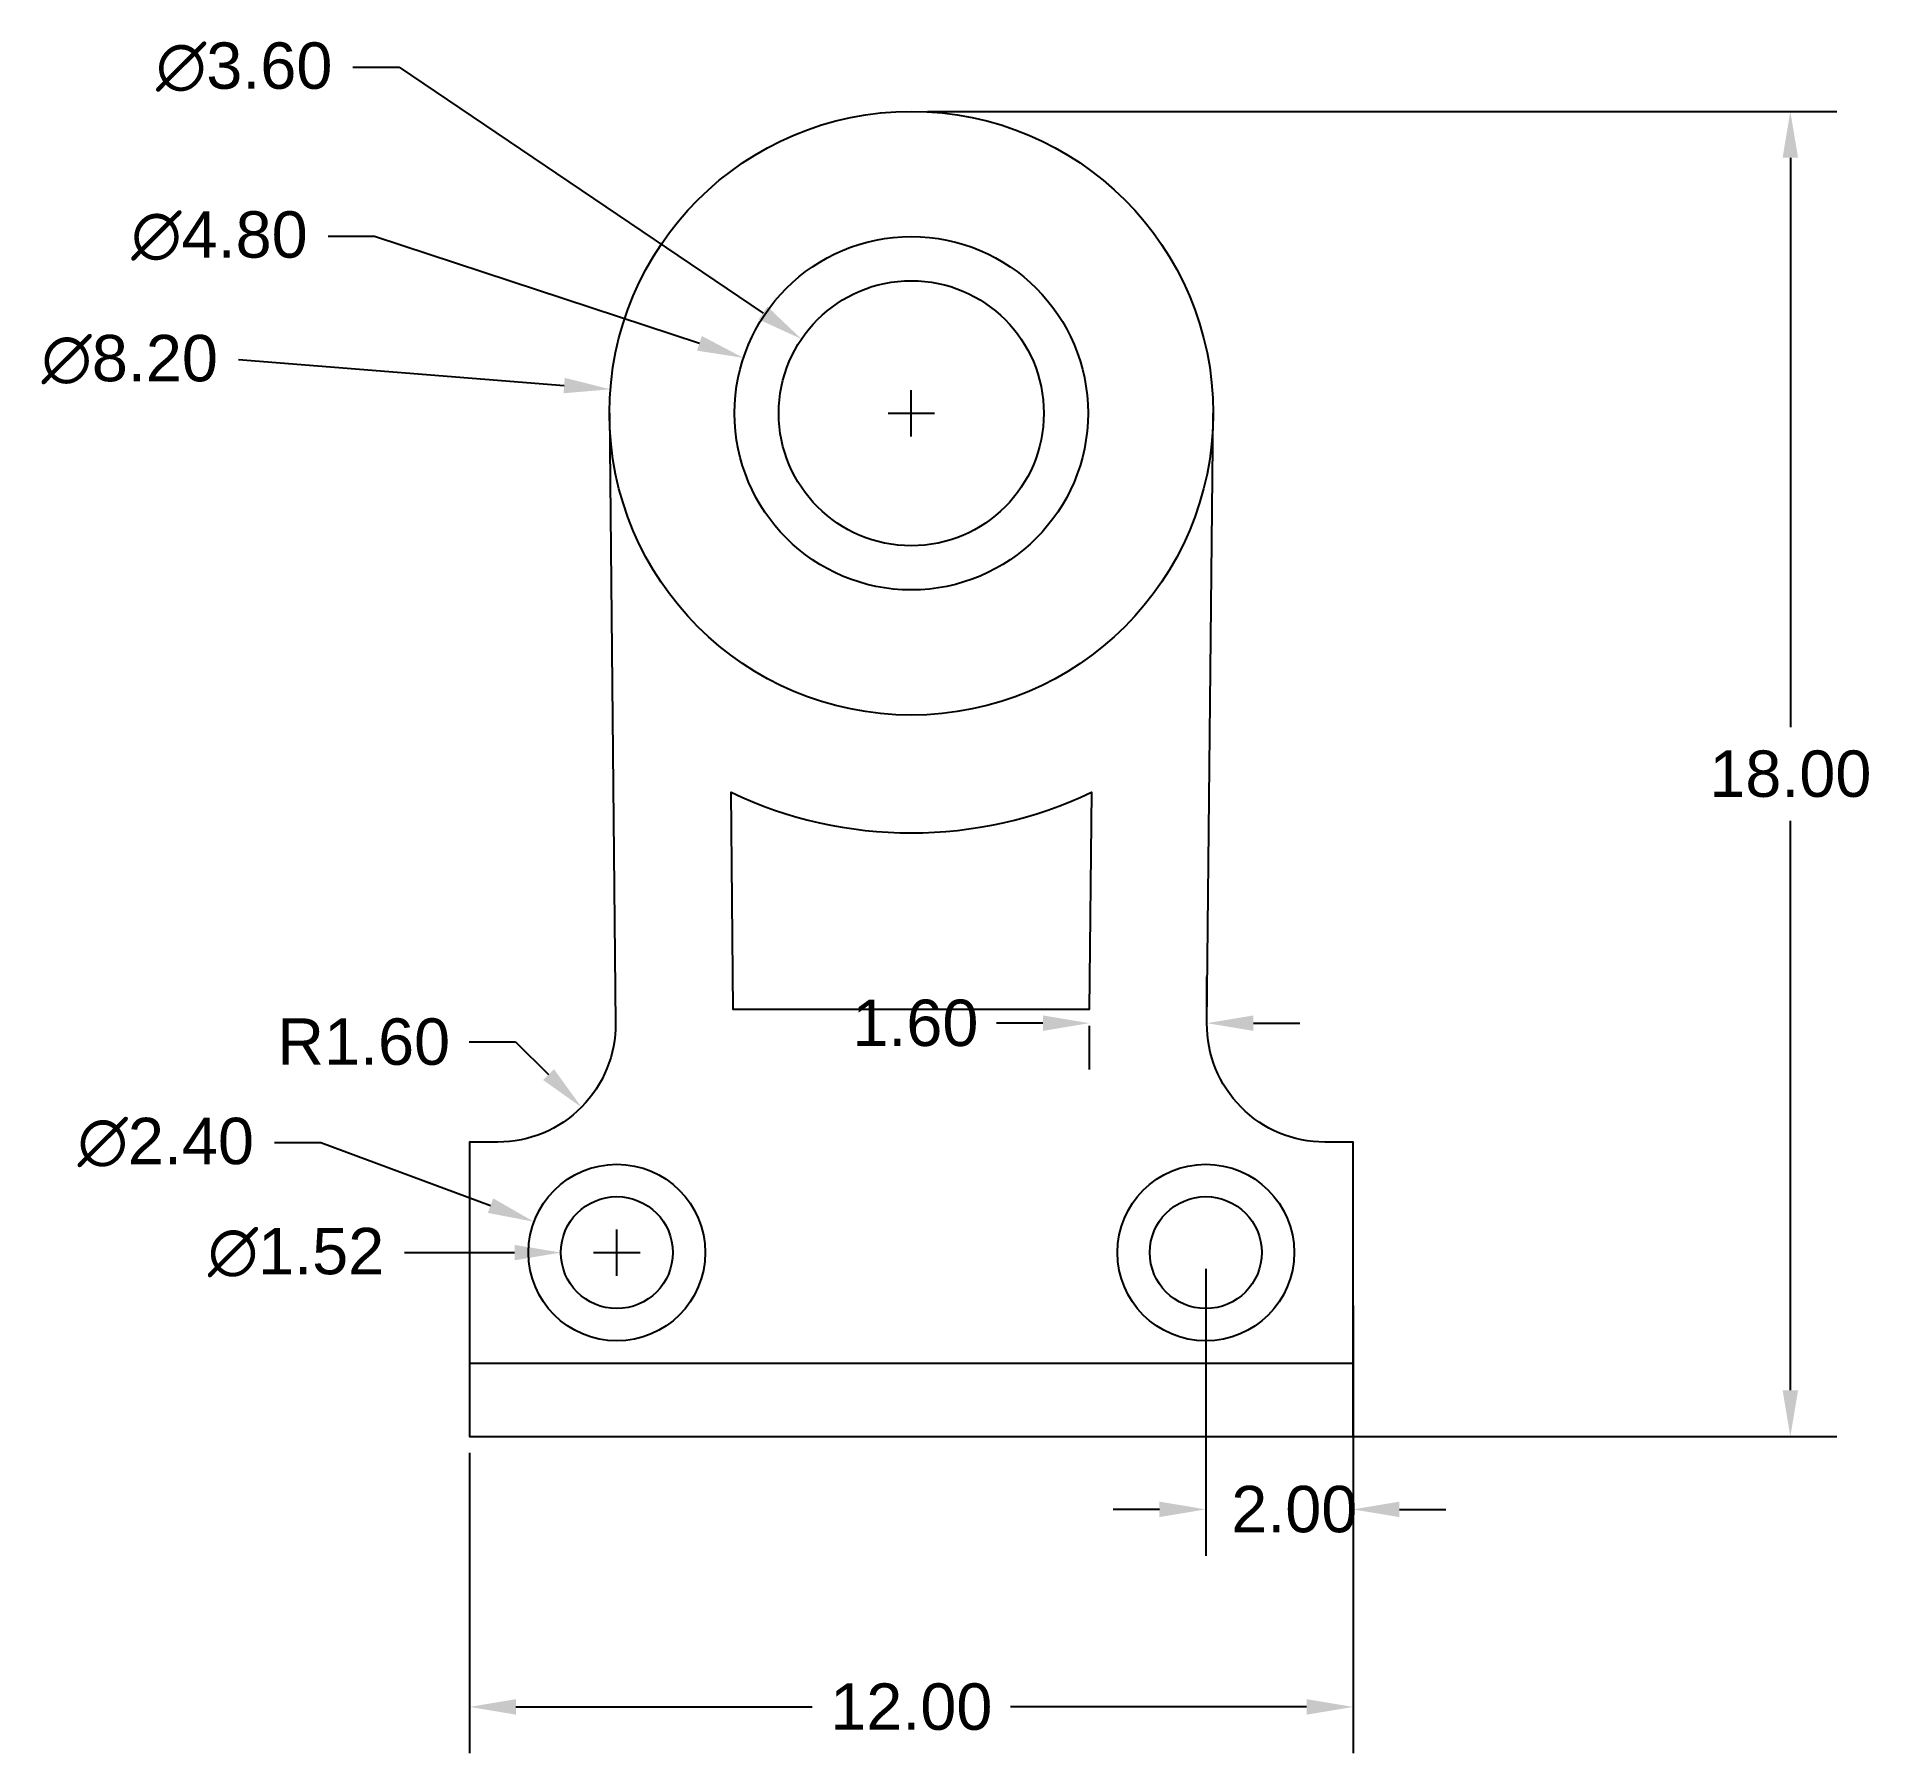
# Model space of a CAD drawing. Header units: millimetres. Extents: x 21 to 45, y -101 to 35.
# Drawn here: x 20.58 to 45.48, y 11.39 to 34.71 of the extents above; entities outside this region: 1.
import ezdxf

# ---------------------------------------------------------------- set-up
doc = ezdxf.new("R2010")
doc.units = ezdxf.units.MM
doc.header["$MEASUREMENT"] = 0
doc.styles.get("Standard").update_dxf_attribs({"font": 'arial.ttf'})
doc.dimstyles.get("Standard").update_dxf_attribs({"dimscale": 3.5, "dimtxt": 0.18, "dimasz": 0.18, "dimexe": 0.18, "dimexo": 0.0625, "dimgap": 0.09, "dimtad": 0, "dimtih": 1, "dimtoh": 1, "dimzin": 0, "dimdsep": 46, "dimtxsty": 'Standard', "dimcen": 0.09, "dimadec": 0, "dimazin": 0, "dimtfac": 1, "dimtofl": 0, "dimtmove": 0, "dimatfit": 3, "dimfxl": 1, "dimtolj": 1, "dimtzin": 0, "dimarcsym": 0})

# ---------------------------------------------------------------- blocks, each defined once
blk = doc.blocks.new('*D2')
at = {"color": 0, "lineweight": -2, "transparency": 16777216}
for p, q in [((32.682, 33.692), (45.034, 33.692)), ((44.404, 33.062), (44.404, 25.329)), ((44.404, 16.322), (44.404, 24.055)), ((32.682, 15.692), (45.034, 15.692))]:
    blk.add_line(p, q, dxfattribs=at)
at = {"color": 0, "transparency": 16777216}
for points in [[(44.299, 33.062), (44.509, 33.062), (44.404, 33.692)], [(44.299, 16.322), (44.509, 16.322), (44.404, 15.692)]]:
    blk.add_solid(points, dxfattribs=at)
at = {"layer": 'Defpoints', "color": 0, "transparency": 16777216}
for p in [(32.464, 33.692), (32.464, 15.692), (44.404, 15.692)]:
    blk.add_point(p, dxfattribs=at)
at = {"color": 0, "transparency": 16777216, "insert": (44.404, 24.692), "char_height": 0.63, "attachment_point": 5}
blk.add_mtext('\\A1;18.00', dxfattribs=at)
blk = doc.blocks.new('*D3')
at = {"color": 0, "lineweight": -2, "transparency": 16777216}
for p, q in [((26.464, 15.473), (26.464, 11.391)), ((38.464, 15.473), (38.464, 11.391)), ((27.094, 12.021), (31.116, 12.021)), ((37.834, 12.021), (33.811, 12.021))]:
    blk.add_line(p, q, dxfattribs=at)
at = {"color": 0, "transparency": 16777216}
for points in [[(27.094, 12.126), (27.094, 11.916), (26.464, 12.021)], [(37.834, 12.126), (37.834, 11.916), (38.464, 12.021)]]:
    blk.add_solid(points, dxfattribs=at)
at = {"layer": 'Defpoints', "color": 0, "transparency": 16777216}
for p in [(26.464, 15.692), (38.464, 15.692), (38.464, 12.021)]:
    blk.add_point(p, dxfattribs=at)
at = {"color": 0, "transparency": 16777216, "insert": (32.464, 12.021), "char_height": 0.63, "attachment_point": 5}
blk.add_mtext('\\A1;12.00', dxfattribs=at)
blk = doc.blocks.new('*D4')
at = {"color": 0, "lineweight": -2, "transparency": 16777216}
for p, q in [((36.464, 17.973), (36.464, 14.074)), ((38.464, 17.473), (38.464, 14.074)), ((35.834, 14.704), (35.204, 14.704)), ((39.094, 14.704), (39.724, 14.704))]:
    blk.add_line(p, q, dxfattribs=at)
at = {"color": 0, "transparency": 16777216}
for points in [[(35.834, 14.809), (35.834, 14.599), (36.464, 14.704)], [(39.094, 14.809), (39.094, 14.599), (38.464, 14.704)]]:
    blk.add_solid(points, dxfattribs=at)
at = {"layer": 'Defpoints', "color": 0, "transparency": 16777216}
for p in [(36.464, 18.192), (38.464, 17.692), (38.464, 14.704)]:
    blk.add_point(p, dxfattribs=at)
at = {"color": 0, "transparency": 16777216, "insert": (37.666, 14.704), "char_height": 0.63, "attachment_point": 5}
blk.add_mtext('\\A1;2.00', dxfattribs=at)
blk = doc.blocks.new('*D5')
at = {"color": 0, "lineweight": -2, "transparency": 16777216}
for p, q in [((36.48, 21.527), (36.48, 21.938)), ((34.252, 21.308), (33.622, 21.308)), ((34.882, 21.273), (34.882, 20.678)), ((37.11, 21.308), (37.74, 21.308))]:
    blk.add_line(p, q, dxfattribs=at)
at = {"color": 0, "transparency": 16777216}
for points in [[(34.252, 21.413), (34.252, 21.203), (34.882, 21.308)], [(37.11, 21.413), (37.11, 21.203), (36.48, 21.308)]]:
    blk.add_solid(points, dxfattribs=at)
at = {"layer": 'Defpoints', "color": 0, "transparency": 16777216}
for p in [(34.882, 21.492), (34.882, 21.308), (36.48, 21.308)]:
    blk.add_point(p, dxfattribs=at)
at = {"color": 0, "transparency": 16777216, "insert": (32.519, 21.308), "char_height": 0.63, "attachment_point": 5}
blk.add_mtext('\\A1;1.60', dxfattribs=at)
blk = doc.blocks.new('*D6')
at = {"color": 0, "lineweight": -2, "transparency": 16777216}
for p, q in [((26.459, 21.053), (27.089, 21.053)), ((27.089, 21.053), (27.537, 20.609))]:
    blk.add_line(p, q, dxfattribs=at)
at = {"color": 0, "transparency": 16777216}
blk.add_solid([(27.61, 20.684), (27.463, 20.535), (27.984, 20.166)], dxfattribs=at)
at = {"layer": 'Defpoints', "color": 0, "transparency": 16777216}
for p in [(26.847, 21.292), (27.984, 20.166)]:
    blk.add_point(p, dxfattribs=at)
at = {"color": 0, "transparency": 16777216, "insert": (25.025, 21.053), "char_height": 0.63, "attachment_point": 5}
blk.add_mtext('\\A1;R1.60', dxfattribs=at)
blk = doc.blocks.new('*D7')
at = {"color": 0, "lineweight": -2, "transparency": 16777216}
for p, q in [((24.877, 34.293), (25.507, 34.293)), ((25.507, 34.293), (30.45, 30.953)), ((32.464, 29.277), (32.464, 29.907)), ((32.149, 29.592), (32.779, 29.592))]:
    blk.add_line(p, q, dxfattribs=at)
at = {"color": 0, "transparency": 16777216}
blk.add_solid([(30.509, 31.04), (30.391, 30.866), (30.972, 30.6)], dxfattribs=at)
at = {"layer": 'Defpoints', "color": 0, "transparency": 16777216}
for p in [(30.972, 30.6), (33.955, 28.584)]:
    blk.add_point(p, dxfattribs=at)
at = {"color": 0, "transparency": 16777216, "insert": (23.403, 34.293), "char_height": 0.63, "attachment_point": 5}
blk.add_mtext('\\A1;∅3.60', dxfattribs=at)
blk = doc.blocks.new('*D8')
at = {"color": 0, "lineweight": -2, "transparency": 16777216}
for p, q in [((24.541, 31.999), (25.171, 31.999)), ((25.171, 31.999), (29.586, 30.542)), ((32.464, 29.277), (32.464, 29.907)), ((32.149, 29.592), (32.779, 29.592))]:
    blk.add_line(p, q, dxfattribs=at)
at = {"color": 0, "transparency": 16777216}
blk.add_solid([(29.619, 30.641), (29.553, 30.442), (30.184, 30.344)], dxfattribs=at)
at = {"layer": 'Defpoints', "color": 0, "transparency": 16777216}
for p in [(30.184, 30.344), (34.743, 28.84)]:
    blk.add_point(p, dxfattribs=at)
at = {"color": 0, "transparency": 16777216, "insert": (23.067, 31.999), "char_height": 0.63, "attachment_point": 5}
blk.add_mtext('\\A1;∅4.80', dxfattribs=at)
blk = doc.blocks.new('*D9')
at = {"color": 0, "lineweight": -2, "transparency": 16777216}
for p, q in [((23.323, 30.32), (27.748, 29.967)), ((32.464, 29.277), (32.464, 29.907)), ((32.149, 29.592), (32.779, 29.592))]:
    blk.add_line(p, q, dxfattribs=at)
at = {"color": 0, "transparency": 16777216}
blk.add_solid([(27.757, 30.072), (27.74, 29.863), (28.376, 29.917)], dxfattribs=at)
at = {"layer": 'Defpoints', "color": 0, "transparency": 16777216}
for p in [(28.376, 29.917), (36.551, 29.266)]:
    blk.add_point(p, dxfattribs=at)
at = {"color": 0, "transparency": 16777216, "insert": (21.848, 30.32), "char_height": 0.63, "attachment_point": 5}
blk.add_mtext('\\A1;∅8.20', dxfattribs=at)
blk = doc.blocks.new('*D10')
at = {"color": 0, "lineweight": -2, "transparency": 16777216}
for p, q in [((28.464, 17.877), (28.464, 18.507)), ((25.58, 18.192), (27.074, 18.192)), ((28.149, 18.192), (28.779, 18.192))]:
    blk.add_line(p, q, dxfattribs=at)
at = {"color": 0, "transparency": 16777216}
blk.add_solid([(27.074, 18.297), (27.074, 18.087), (27.704, 18.192)], dxfattribs=at)
at = {"layer": 'Defpoints', "color": 0, "transparency": 16777216}
for p in [(27.704, 18.192), (29.224, 18.192)]:
    blk.add_point(p, dxfattribs=at)
at = {"color": 0, "transparency": 16777216, "insert": (24.107, 18.192), "char_height": 0.63, "attachment_point": 5}
blk.add_mtext('\\A1;∅1.52', dxfattribs=at)
blk = doc.blocks.new('*D11')
at = {"color": 0, "lineweight": -2, "transparency": 16777216}
for p, q in [((23.813, 19.687), (24.443, 19.687)), ((24.443, 19.687), (26.748, 18.83)), ((28.464, 17.877), (28.464, 18.507)), ((28.149, 18.192), (28.779, 18.192))]:
    blk.add_line(p, q, dxfattribs=at)
at = {"color": 0, "transparency": 16777216}
blk.add_solid([(26.785, 18.928), (26.712, 18.731), (27.339, 18.61)], dxfattribs=at)
at = {"layer": 'Defpoints', "color": 0, "transparency": 16777216}
for p in [(27.339, 18.61), (29.588, 17.774)]:
    blk.add_point(p, dxfattribs=at)
at = {"color": 0, "transparency": 16777216, "insert": (22.338, 19.687), "char_height": 0.63, "attachment_point": 5}
blk.add_mtext('\\A1;∅2.40', dxfattribs=at)

msp = doc.modelspace()

# ---------------------------------------------------------------- linework, layer by layer
msp.add_line((26.464, 16.692), (38.464, 16.692))
msp.add_lwpolyline([(28.364, 29.592), (28.447, 21.308, -0.417175), (26.847, 19.692), (26.464, 19.692), (26.464, 15.692), (38.464, 15.692), (38.464, 19.692), (38.08, 19.692, -0.417175), (36.48, 21.308), (36.564, 29.592)], format="xyb")
msp.add_lwpolyline([(32.464, 21.492), (30.045, 21.492), (30.016, 24.444, 0.225665), (34.911, 24.444), (34.882, 21.492)], format="xyb", close=True)
for centre, radius in [((32.464, 29.592), 4.1), ((32.464, 29.592), 2.4), ((32.464, 29.592), 1.8), ((28.464, 18.192), 1.2), ((36.464, 18.192), 1.2), ((28.464, 18.192), 0.76), ((36.464, 18.192), 0.76), ((28.064, -99.116), 1.6)]:
    msp.add_circle(centre, radius)

# ---------------------------------------------------------------- dimensions: what is measured, and where the dimension line sits
for p1, p2, picture, middle in [((33.955, 28.584), (30.972, 30.6), '*D7', (23.403, 34.293)), ((34.743, 28.84), (30.184, 30.344), '*D8', (23.067, 31.999)), ((36.551, 29.266), (28.376, 29.917), '*D9', (23.323, 30.32)), ((29.588, 17.774), (27.339, 18.61), '*D11', (22.338, 19.687)), ((29.224, 18.192), (27.704, 18.192), '*D10', (24.107, 18.192))]:
    dim = msp.add_diameter_dim_2p(p1=p1, p2=p2, dimstyle='Standard')
    dim.commit()
    dim.dimension.update_dxf_attribs({"geometry": picture, "text_midpoint": middle, "dimtype": 163})
dim = msp.add_linear_dim(base=(44.404, 15.692), p1=(32.464, 33.692), p2=(32.464, 15.692), angle=90, dimstyle='Standard')
dim.commit()
dim.dimension.update_dxf_attribs({"geometry": '*D2', "text_midpoint": (44.404, 24.692)})
for base, p1, p2, picture, middle in [((34.882, 21.308), (36.48, 21.308), (34.882, 21.492), '*D5', (32.519, 21.308)), ((38.464, 12.021), (26.464, 15.692), (38.464, 15.692), '*D3', (32.464, 12.021))]:
    dim = msp.add_linear_dim(base=base, p1=p1, p2=p2, dimstyle='Standard')
    dim.commit()
    dim.dimension.update_dxf_attribs({"geometry": picture, "text_midpoint": middle})
dim = msp.add_radius_dim(center=(26.847, 21.292), mpoint=(27.984, 20.166), dimstyle='Standard')
dim.commit()
dim.dimension.update_dxf_attribs({"geometry": '*D6', "text_midpoint": (25.025, 21.053), "dimtype": 164})
dim = msp.add_linear_dim(base=(38.464, 14.704), p1=(36.464, 18.192), p2=(38.464, 17.692), dimstyle='Standard', override={"dimtmove": 2})
dim.commit()
dim.dimension.update_dxf_attribs({"geometry": '*D4', "text_midpoint": (37.666, 14.704), "dimtype": 160})

doc.saveas('drawing.dxf')
